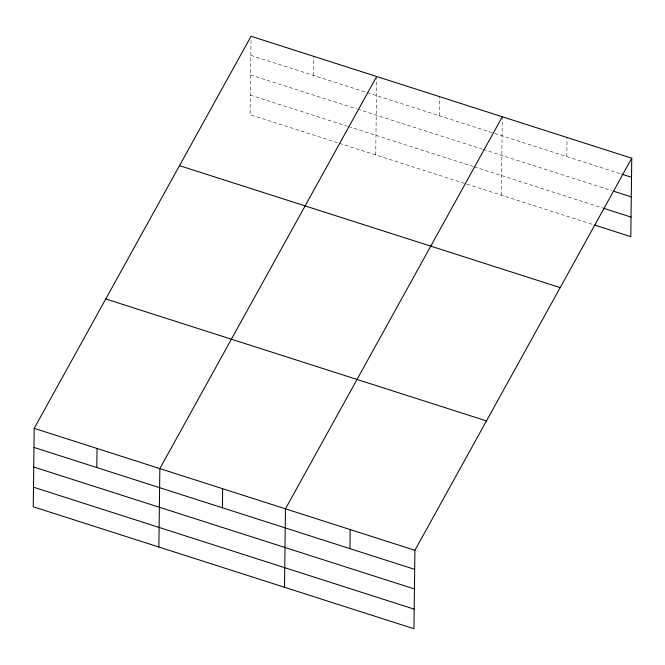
<?xml version="1.0" encoding="UTF-8"?>
<svg xmlns="http://www.w3.org/2000/svg" width="665" height="665" viewBox="0 0 665 665"><rect width="100%" height="100%" fill="white"/><g stroke="black" fill="none" stroke-linecap="round" stroke-linejoin="round"><path stroke-width="0.5" stroke-dasharray="3.33 2.49" d="M251.004 40.282L250.09 114.704L338.427 143M313.631 75.469L313.863 56.392M375.725 154.953L376.681 76.508M439.266 115.71L439.499 96.633M501.352 195.194L502.299 117.763M566.796 156.566L567.029 137.489M250.821 55.345L620.728 173.839M250.58 74.937L356.581 108.894M357.562 109.201L482.208 149.135M483.189 149.45L611.667 190.606M250.331 95.12L347.504 126.242M348.485 126.558L473.131 166.491M474.112 166.799L602.598 207.962M339.408 143.316L592.548 224.404"/><path stroke-width="1" d="M34.206 428.343L33.25 506.78L413.946 628.733L414.91 550.296L631.75 158.22L251.054 36.267L34.206 428.343L414.91 550.296M96.791 467.545L97.023 448.468M158.877 547.029L159.841 468.584L376.681 76.508M222.418 507.786L222.65 488.709M284.512 587.27L285.468 508.833L502.316 116.757M349.956 548.642L350.189 529.564M631.75 158.22L630.794 236.657L594.51 225.036M621.708 174.155L631.517 177.297M613.629 191.229L631.276 196.89M603.571 208.27L631.035 217.073M179.492 165.651L560.188 287.604M105.768 298.959L486.464 420.912M33.973 447.42L414.669 569.373M33.732 467.013L414.436 588.966M33.491 487.196L414.187 609.148"/></g></svg>
